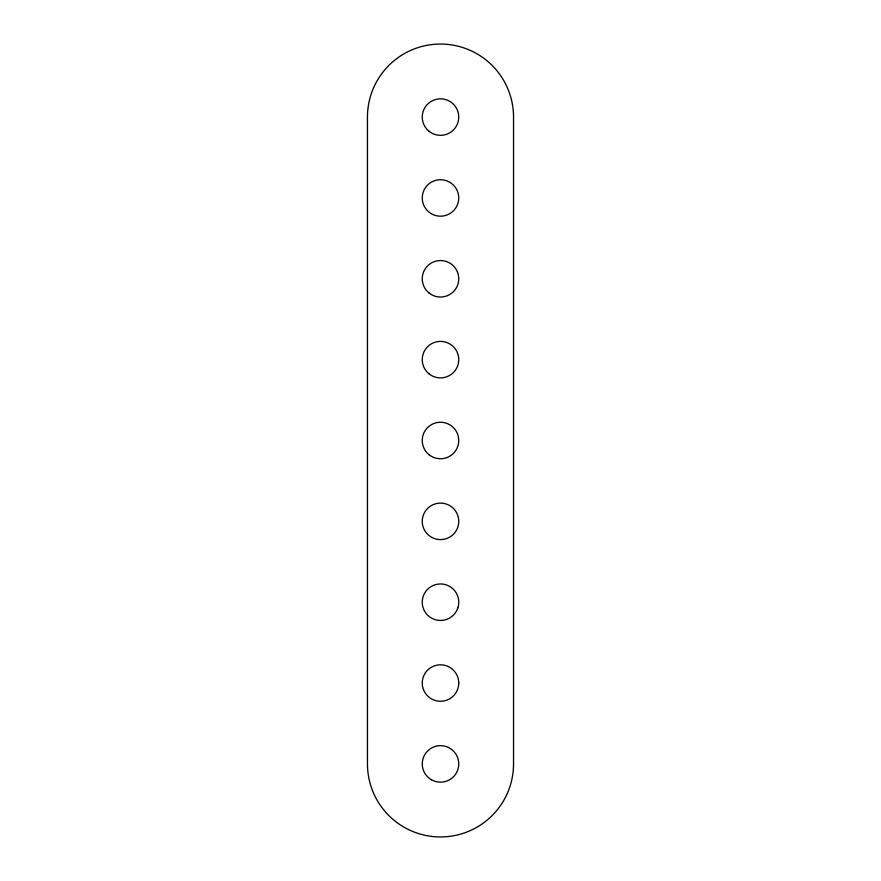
<?xml version="1.0" encoding="UTF-8"?>
<svg xmlns="http://www.w3.org/2000/svg" width="881" height="881" viewBox="0 0 881 881"><rect width="100%" height="100%" fill="white"/><g stroke="black" fill="none" stroke-linecap="round" stroke-linejoin="round"><path stroke-width="1.32" d="M422.473 195.075L422.241 197.939A18.259 18.259 0 0 0 440.5 216.197A18.259 18.259 0 0 0 458.759 197.939L458.527 195.075A18.259 18.259 0 0 0 422.473 195.075M458.759 683.061L458.527 685.925A18.259 18.259 0 0 1 422.473 685.925L422.241 683.061A18.259 18.259 0 0 1 440.5 664.803A18.259 18.259 0 0 1 458.759 683.061M458.527 524.206L457.867 526.992A18.259 18.259 0 0 1 422.473 524.206L422.241 521.354A18.259 18.259 0 0 1 437.648 503.326L440.5 503.095A18.259 18.259 0 0 1 458.527 524.206M457.867 607.857L456.765 610.5A18.259 18.259 0 0 1 440.5 620.466L437.648 620.246A18.259 18.259 0 0 1 424.235 593.926L425.732 591.481A18.259 18.259 0 0 1 437.648 584.18L440.5 583.949A18.259 18.259 0 0 1 457.867 607.857M513.535 763.915L513.535 117.085A73.035 73.035 0 0 0 440.5 44.05A73.035 73.035 0 0 0 367.465 117.085L367.465 763.915A73.035 73.035 0 0 0 440.5 836.95A73.035 73.035 0 0 0 513.535 763.915M429.014 454.684A18.259 18.259 0 0 0 458.527 443.352A18.259 18.259 0 0 0 433.959 423.453A18.259 18.259 0 0 0 429.014 454.684M429.014 292.977A18.259 18.259 0 0 0 458.527 281.645A18.259 18.259 0 0 0 433.959 261.745A18.259 18.259 0 0 0 429.014 292.977M429.014 373.83A18.259 18.259 0 0 0 458.527 362.498A18.259 18.259 0 0 0 433.959 342.599A18.259 18.259 0 0 0 429.014 373.83M429.014 131.269A18.259 18.259 0 0 0 458.527 119.937A18.259 18.259 0 0 0 433.959 100.038A18.259 18.259 0 0 0 429.014 131.269M431.371 779.729A18.259 18.259 0 0 0 458.759 763.915A18.259 18.259 0 0 0 431.371 748.112A18.259 18.259 0 0 0 431.371 779.729"/></g></svg>
